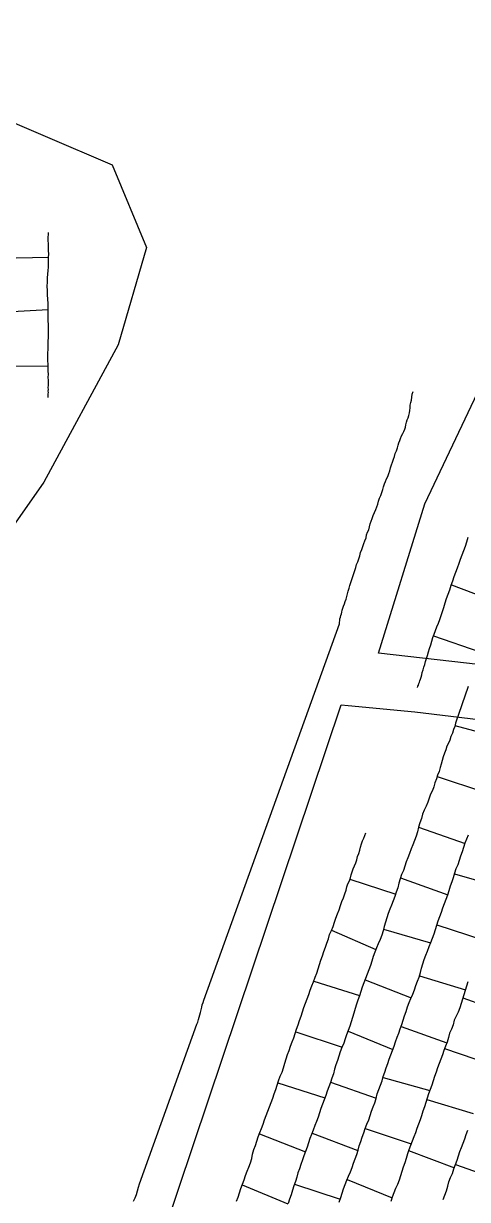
# Model space of a CAD drawing. Extents: x 703186 to 703989, y 1560402 to 1561368.
# Drawn here: x 703493.7 to 703534.8, y 1560635.9 to 1560744.7 of the extents above; entities that cross this region are included whole.
import ezdxf

# ---------------------------------------------------------------- set-up
doc = ezdxf.new("R2010")
doc.units = 0
for name, color, linetype in [('10124_2002_REAL', 30, 'Continuous'), ('AGROCAD PLL', 7, 'Continuous'), ('PANTE_2002', 7, 'Continuous')]:
    doc.layers.add(name, color=color, linetype=linetype)

msp = doc.modelspace()

# ---------------------------------------------------------------- linework, layer by layer
at = {"layer": '10124_2002_REAL'}
for points in [[(703495.9734, 1560710.1117), (703495.9741, 1560710.173), (703495.981, 1560710.2617), (703495.9789, 1560710.3465), (703495.985, 1560710.4657), (703495.9895, 1560710.5818), (703495.9852, 1560710.711), (703495.9896, 1560710.86), (703495.9852, 1560711.04), (703495.9871, 1560711.2487), (703495.988, 1560711.481), (703495.9899, 1560711.7211), (703495.9825, 1560711.9855), (703495.9878, 1560712.2733), (703495.9791, 1560712.5736), (703495.9653, 1560712.8778), (703495.9551, 1560713.1977), (703495.9515, 1560713.5319), (703495.9521, 1560713.8701), (703495.952, 1560714.2244), (703495.9594, 1560714.593), (703495.9687, 1560714.9543), (703495.9772, 1560715.3216), (703495.9878, 1560715.6949), (703495.9969, 1560716.0666), (703496.0006, 1560716.4564), (703495.994, 1560716.8627), (703495.9742, 1560717.2576), (703495.9718, 1560717.6599), (703495.9586, 1560718.0533), (703495.9623, 1560718.4468), (703495.9629, 1560718.8358), (703495.931, 1560719.2188), (703495.9084, 1560719.6286), (703495.9048, 1560720.0334), (703495.8922, 1560720.4218), (703495.8979, 1560720.811), (703495.9138, 1560721.1892), (703495.9387, 1560721.5425), (703495.9801, 1560721.876), (703496.0026, 1560722.1972), (703495.994, 1560722.4957), (703496.0103, 1560722.8068), (703496.0135, 1560723.1141), (703496.0251, 1560723.4011), (703496.0167, 1560723.7102), (703496.0034, 1560724.0255), (703495.9993, 1560724.3355), (703495.9651, 1560724.6459), (703495.9837, 1560724.9463), (703496.007, 1560725.2137), (703495.9987, 1560725.382)], [(703503.8583, 1560635.7706), (703504.008, 1560636.0763), (703504.1356, 1560636.405), (703504.2369, 1560636.7359), (703504.3198, 1560637.0734), (703504.4156, 1560637.391), (703509.7372, 1560652.1362), (703509.8347, 1560652.3449), (703509.883, 1560652.5685), (703509.9535, 1560652.7842), (703509.9952, 1560653.0123), (703510.0769, 1560653.2208), (703510.1352, 1560653.4728), (703510.1821, 1560653.7169), (703510.2367, 1560653.9359), (703510.308, 1560654.1597), (703510.3722, 1560654.3787), (703522.9186, 1560689.1949), (703522.9418, 1560689.3351), (703522.9575, 1560689.4767), (703522.9753, 1560689.6355), (703523.0284, 1560689.7999), (703523.0431, 1560689.957), (703523.1146, 1560690.1043), (703523.1461, 1560690.2754), (703523.189, 1560690.4507), (703523.2364, 1560690.6374), (703523.3017, 1560690.8333), (703523.3811, 1560691.041), (703523.4687, 1560691.2533), (703523.5419, 1560691.4772), (703523.6122, 1560691.7045), (703523.6683, 1560691.9524), (703523.7438, 1560692.2075), (703523.8204, 1560692.4765), (703523.9001, 1560692.7389), (703523.9809, 1560693.0124), (703524.065, 1560693.2921), (703524.1617, 1560693.5588), (703524.2437, 1560693.8366), (703524.3379, 1560694.1123), (703524.4279, 1560694.3917), (703524.5184, 1560694.6647), (703524.6143, 1560694.9335), (703524.7203, 1560695.2052), (703524.808, 1560695.4861), (703524.8818, 1560695.778), (703524.9913, 1560696.0533), (703525.0956, 1560696.3261), (703525.1774, 1560696.6094), (703525.2791, 1560696.8784), (703525.3874, 1560697.1466), (703525.433, 1560697.4119), (703525.5195, 1560697.6625), (703525.6426, 1560697.8919), (703525.7118, 1560698.1503), (703525.7588, 1560698.4255), (703525.8683, 1560698.6858), (703525.9549, 1560698.9462), (703526.0468, 1560699.2224), (703526.1735, 1560699.485), (703526.2841, 1560699.7545), (703526.3875, 1560700.0129), (703526.4688, 1560700.2642), (703526.545, 1560700.5331), (703526.6382, 1560700.8041), (703526.7586, 1560701.0714), (703526.8551, 1560701.3307), (703526.9313, 1560701.6033), (703527.0088, 1560701.866), (703527.0858, 1560702.1249), (703527.1855, 1560702.349), (703527.2931, 1560702.5904), (703527.392, 1560702.8319), (703527.4948, 1560703.0844), (703527.5783, 1560703.3505), (703527.6627, 1560703.6293), (703527.7433, 1560703.8976), (703527.8379, 1560704.1517), (703527.9427, 1560704.4144), (703528.0132, 1560704.6774), (703528.0942, 1560704.9432), (703528.1953, 1560705.2048), (703528.2907, 1560705.4601), (703528.375, 1560705.7148), (703528.4337, 1560705.9408), (703528.506, 1560706.1348), (703528.582, 1560706.3434), (703528.6793, 1560706.569), (703528.7833, 1560706.7825), (703528.8813, 1560706.9905), (703528.9619, 1560707.1912), (703529.03, 1560707.3876), (703529.0713, 1560707.612), (703529.1234, 1560707.8454), (703529.2043, 1560708.0544), (703529.2735, 1560708.2595), (703529.3432, 1560708.4688), (703529.3983, 1560708.6957), (703529.4481, 1560708.9231), (703529.4582, 1560709.1629), (703529.4845, 1560709.4189), (703529.5268, 1560709.6621), (703529.5981, 1560709.8914), (703529.6319, 1560710.1511), (703529.6693, 1560710.4269), (703529.7355, 1560710.6916)], [(703530.151, 1560683.3051), (703530.1904, 1560683.4132), (703530.2267, 1560683.5224), (703530.2774, 1560683.6541), (703530.3226, 1560683.7748), (703530.3642, 1560683.9074), (703530.4219, 1560684.0611), (703530.4864, 1560684.257), (703530.543, 1560684.469), (703530.5956, 1560684.6925), (703530.6781, 1560684.9187), (703530.7468, 1560685.165), (703530.8228, 1560685.4333), (703530.8921, 1560685.7077), (703530.9809, 1560685.9841), (703531.0883, 1560686.2698), (703531.1736, 1560686.5861), (703531.2542, 1560686.9182), (703531.3683, 1560687.2486), (703531.4793, 1560687.5755), (703531.5708, 1560687.9084), (703531.6831, 1560688.2348), (703531.8203, 1560688.5594), (703531.9477, 1560688.8991), (703532.0779, 1560689.2462), (703532.2099, 1560689.5922), (703532.3402, 1560689.9477), (703532.4544, 1560690.324), (703532.5736, 1560690.7114), (703532.7081, 1560691.1154), (703532.8454, 1560691.5264), (703532.9888, 1560691.9291), (703533.1267, 1560692.3428), (703533.2743, 1560692.7506), (703533.4271, 1560693.1572), (703533.5562, 1560693.5749), (703533.7089, 1560693.9815), (703533.8586, 1560694.3803), (703534.0062, 1560694.7844), (703534.1414, 1560695.1774), (703534.2891, 1560695.5753), (703534.4421, 1560695.9797), (703534.5825, 1560696.3793), (703534.7065, 1560696.7816), (703534.8464, 1560697.1928)], [(703534.8431, 1560683.404), (703533.6707, 1560679.9967), (703533.5886, 1560679.6911), (703533.4816, 1560679.4026), (703533.3781, 1560679.0752), (703533.2349, 1560678.7544), (703533.1364, 1560678.4336), (703533.0037, 1560678.14), (703532.8708, 1560677.8575), (703532.7636, 1560677.5379), (703532.6321, 1560677.2172), (703532.5322, 1560676.8783), (703532.4271, 1560676.5431), (703532.3355, 1560676.2132), (703532.2496, 1560675.8819), (703532.1466, 1560675.5232), (703532.0073, 1560675.181), (703531.8929, 1560674.8346), (703531.7563, 1560674.4866), (703531.6607, 1560674.1127), (703531.5266, 1560673.7556), (703531.3498, 1560673.4134), (703531.2181, 1560673.0676), (703531.106, 1560672.6951), (703530.938, 1560672.3121), (703530.751, 1560671.9448), (703530.6153, 1560671.5759), (703530.5079, 1560671.1794), (703530.3694, 1560670.7765), (703530.2273, 1560670.3715), (703530.1416, 1560669.9494), (703530.0256, 1560669.5337), (703529.8713, 1560669.1364), (703529.7053, 1560668.7504), (703529.5723, 1560668.3556), (703529.4211, 1560667.9487), (703529.2558, 1560667.5483), (703529.1096, 1560667.1631), (703528.9853, 1560666.7719), (703528.8431, 1560666.3694), (703528.6786, 1560665.9861), (703528.5387, 1560665.5952), (703528.4188, 1560665.1968), (703528.3213, 1560664.7682), (703528.1885, 1560664.3614), (703528.0601, 1560663.9543), (703527.8922, 1560663.5571), (703527.7368, 1560663.1714), (703527.5873, 1560662.7806), (703527.4447, 1560662.389), (703527.324, 1560661.9846), (703527.2025, 1560661.5808), (703527.0789, 1560661.1785), (703526.9604, 1560660.7739), (703526.8463, 1560660.3721), (703526.6927, 1560659.9838), (703526.5148, 1560659.5923), (703526.3473, 1560659.2123), (703526.203, 1560658.808), (703526.0588, 1560658.4105), (703525.9231, 1560657.9844), (703525.7843, 1560657.5767), (703525.6411, 1560657.1739), (703525.4926, 1560656.773), (703525.3412, 1560656.3736), (703525.1898, 1560655.9807), (703525.0434, 1560655.5797), (703524.904, 1560655.1819), (703524.7794, 1560654.7729), (703524.6348, 1560654.3772), (703524.4928, 1560653.9914), (703524.3815, 1560653.5871), (703524.2539, 1560653.1765), (703524.1188, 1560652.7762), (703524.0195, 1560652.3639), (703523.8978, 1560651.9596), (703523.7428, 1560651.5582), (703523.5859, 1560651.175), (703523.4427, 1560650.7856), (703523.3164, 1560650.3784), (703523.1501, 1560649.9837), (703523.0042, 1560649.5931), (703522.8794, 1560649.1958), (703522.7457, 1560648.7859), (703522.6065, 1560648.3946), (703522.478, 1560647.9881), (703522.3659, 1560647.5701), (703522.2289, 1560647.1611), (703522.087, 1560646.7577), (703521.9285, 1560646.3656), (703521.7812, 1560645.9623), (703521.651, 1560645.5586), (703521.514, 1560645.1607), (703521.363, 1560644.7572), (703521.2155, 1560644.3577), (703521.0802, 1560643.9595), (703520.9461, 1560643.546), (703520.8056, 1560643.1548), (703520.6557, 1560642.7656), (703520.5054, 1560642.3585), (703520.3525, 1560641.9573), (703520.1945, 1560641.5673), (703520.0607, 1560641.1686), (703519.9234, 1560640.7629), (703519.7851, 1560640.3621), (703519.6418, 1560639.9826), (703519.4988, 1560639.5852), (703519.3553, 1560639.1767), (703519.2297, 1560638.7817), (703519.088, 1560638.3888), (703518.987, 1560637.9929), (703518.8474, 1560637.5876), (703518.7175, 1560637.1887), (703518.5921, 1560636.7886), (703518.4571, 1560636.3724), (703518.3157, 1560635.9675), (703518.1672, 1560635.5726)], [(703513.4048, 1560635.767), (703513.5495, 1560636.1564), (703513.6804, 1560636.555), (703513.8043, 1560636.96), (703513.967, 1560637.3511), (703514.1021, 1560637.7507), (703514.2364, 1560638.1468), (703514.3791, 1560638.5377), (703514.536, 1560638.9315), (703514.6956, 1560639.3237), (703514.8066, 1560639.7277), (703514.8937, 1560640.1329), (703515.0124, 1560640.5451), (703515.1587, 1560640.9336), (703515.2872, 1560641.3256), (703515.4076, 1560641.7267), (703515.5656, 1560642.1286), (703515.7228, 1560642.5112), (703515.8615, 1560642.9062), (703516.0036, 1560643.3069), (703516.1533, 1560643.6955), (703516.3085, 1560644.1007), (703516.4578, 1560644.4978), (703516.5938, 1560644.9025), (703516.7491, 1560645.2977), (703516.8983, 1560645.6905), (703517.0486, 1560646.0948), (703517.162, 1560646.506), (703517.2948, 1560646.9211), (703517.4545, 1560647.3244), (703517.6116, 1560647.7215), (703517.7451, 1560648.1231), (703517.8689, 1560648.5335), (703517.9965, 1560648.9333), (703518.1286, 1560649.3395), (703518.2755, 1560649.7232), (703518.4047, 1560650.1282), (703518.5489, 1560650.5134), (703518.7032, 1560650.9006), (703518.8316, 1560651.2964), (703518.9619, 1560651.6912), (703519.0902, 1560652.0942), (703519.2333, 1560652.4964), (703519.3735, 1560652.8901), (703519.5174, 1560653.2824), (703519.6452, 1560653.6783), (703519.7944, 1560654.0892), (703519.9471, 1560654.4832), (703520.082, 1560654.8826), (703520.2231, 1560655.2831), (703520.3802, 1560655.6857), (703520.5344, 1560656.0756), (703520.6652, 1560656.4884), (703520.8261, 1560656.8832), (703520.9572, 1560657.2802), (703521.0882, 1560657.6796), (703521.2105, 1560658.0785), (703521.355, 1560658.4779), (703521.4766, 1560658.8715), (703521.6252, 1560659.2645), (703521.7679, 1560659.6582), (703521.8989, 1560660.0561), (703522.0158, 1560660.4399), (703522.1749, 1560660.8192), (703522.3381, 1560661.1938), (703522.4624, 1560661.5803), (703522.5842, 1560661.9643), (703522.7409, 1560662.3528), (703522.8895, 1560662.7408), (703523.0157, 1560663.1232), (703523.1499, 1560663.4884), (703523.288, 1560663.8494), (703523.4269, 1560664.1984), (703523.5386, 1560664.5344), (703523.6163, 1560664.8554), (703523.7157, 1560665.1473), (703523.8469, 1560665.4014), (703523.9392, 1560665.6851), (703524.0148, 1560665.9677), (703524.0979, 1560666.2531), (703524.2107, 1560666.5241), (703524.3251, 1560666.799), (703524.4352, 1560667.083), (703524.5253, 1560667.3626), (703524.6097, 1560667.6484), (703524.7106, 1560667.9455), (703524.8177, 1560668.2356), (703524.8863, 1560668.5298), (703524.9734, 1560668.8265), (703525.0738, 1560669.1005), (703525.1739, 1560669.3636), (703525.2698, 1560669.6143), (703525.3603, 1560669.8496)], [(703522.896, 1560635.6937), (703523.0422, 1560636.1083), (703523.1844, 1560636.5159), (703523.3152, 1560636.9185), (703523.4501, 1560637.3215), (703523.6021, 1560637.7117), (703523.761, 1560638.0997), (703523.9439, 1560638.4965), (703524.1058, 1560638.896), (703524.2142, 1560639.2989), (703524.3655, 1560639.6961), (703524.5253, 1560640.0923), (703524.6438, 1560640.494), (703524.7584, 1560640.8996), (703524.9055, 1560641.3041), (703525.0375, 1560641.7049), (703525.1689, 1560642.1028), (703525.301, 1560642.5034), (703525.4697, 1560642.8969), (703525.6365, 1560643.2898), (703525.7647, 1560643.6951), (703525.8938, 1560644.1034), (703526.0596, 1560644.4883), (703526.1912, 1560644.8832), (703526.311, 1560645.2879), (703526.4308, 1560645.699), (703526.5666, 1560646.0994), (703526.7365, 1560646.4926), (703526.8711, 1560646.8994), (703526.9848, 1560647.3063), (703527.1208, 1560647.7121), (703527.2495, 1560648.1161), (703527.3899, 1560648.5162), (703527.5285, 1560648.9217), (703527.6803, 1560649.3202), (703527.8405, 1560649.7189), (703527.9806, 1560650.1211), (703528.1172, 1560650.5246), (703528.2632, 1560650.9355), (703528.4128, 1560651.3245), (703528.5514, 1560651.7105), (703528.6937, 1560652.1143), (703528.824, 1560652.525), (703528.9605, 1560652.9231), (703529.0894, 1560653.3262), (703529.2206, 1560653.74), (703529.3707, 1560654.1432), (703529.5349, 1560654.5343), (703529.7088, 1560654.934), (703529.8655, 1560655.3274), (703530.0023, 1560655.7256), (703530.1485, 1560656.1222), (703530.2927, 1560656.5067), (703530.4158, 1560656.9149), (703530.5276, 1560657.3244), (703530.6362, 1560657.735), (703530.7766, 1560658.1353), (703530.9258, 1560658.5289), (703531.0718, 1560658.9176), (703531.2178, 1560659.3207), (703531.3784, 1560659.7186), (703531.5399, 1560660.1061), (703531.6926, 1560660.5011), (703531.8233, 1560660.9051), (703531.9411, 1560661.3143), (703532.0731, 1560661.7147), (703532.2025, 1560662.1172), (703532.3617, 1560662.5171), (703532.5068, 1560662.9187), (703532.6613, 1560663.3159), (703532.8061, 1560663.7167), (703532.9478, 1560664.126), (703533.0799, 1560664.5294), (703533.2138, 1560664.9348), (703533.3436, 1560665.3349), (703533.4778, 1560665.7291), (703533.5968, 1560666.1376), (703533.7373, 1560666.5386), (703533.9017, 1560666.9327), (703534.0306, 1560667.3378), (703534.1537, 1560667.7259), (703534.3001, 1560668.1186), (703534.4243, 1560668.5324), (703534.5697, 1560668.9156), (703534.721, 1560669.2866), (703534.8815, 1560669.6597)], [(703534.7989, 1560656.0641), (703534.6751, 1560655.6745), (703534.5672, 1560655.2748), (703534.4502, 1560654.8686), (703534.3088, 1560654.4764), (703534.1965, 1560654.0723), (703534.0773, 1560653.6658), (703533.9169, 1560653.2706), (703533.7258, 1560652.8793), (703533.5566, 1560652.5055), (703533.4385, 1560652.0956), (703533.2874, 1560651.6999), (703533.1188, 1560651.3142), (703533.0123, 1560650.9015), (703532.8901, 1560650.4966), (703532.7321, 1560650.1142), (703532.5947, 1560649.7099), (703532.4663, 1560649.3046), (703532.3075, 1560648.9027), (703532.1389, 1560648.5107), (703532.0117, 1560648.0967), (703531.8667, 1560647.6988), (703531.7373, 1560647.3084), (703531.5941, 1560646.915), (703531.4625, 1560646.5109), (703531.321, 1560646.1041), (703531.1749, 1560645.705), (703531.0454, 1560645.2999), (703530.9228, 1560644.8915), (703530.7954, 1560644.4926), (703530.6561, 1560644.0911), (703530.5212, 1560643.6815), (703530.3929, 1560643.2853), (703530.2514, 1560642.8967), (703530.0868, 1560642.5099), (703529.952, 1560642.1083), (703529.8092, 1560641.7156), (703529.6608, 1560641.3192), (703529.5052, 1560640.9215), (703529.3556, 1560640.533), (703529.208, 1560640.1438), (703529.0949, 1560639.7364), (703528.9755, 1560639.3266), (703528.832, 1560638.9186), (703528.6886, 1560638.5247), (703528.5725, 1560638.127), (703528.4434, 1560637.7216), (703528.2862, 1560637.3175), (703528.109, 1560636.9418), (703527.9639, 1560636.5421), (703527.8181, 1560636.1415), (703527.6881, 1560635.7418)], [(703532.5269, 1560635.9264), (703532.6826, 1560636.3284), (703532.8234, 1560636.7423), (703532.9514, 1560637.1477), (703533.0599, 1560637.557), (703533.2172, 1560637.962), (703533.3992, 1560638.3469), (703533.5253, 1560638.7538), (703533.6763, 1560639.1592), (703533.8179, 1560639.5603), (703533.9315, 1560639.9692), (703534.0715, 1560640.3564), (703534.2327, 1560640.7417), (703534.3789, 1560641.1377), (703534.5196, 1560641.535), (703534.6513, 1560641.9436), (703534.8149, 1560642.3392)]]:
    msp.add_lwpolyline(points, dxfattribs=at)
at = {"layer": 'AGROCAD PLL', "color": 3, "true_color": 0x00ff00}
for points in [[(703491.5091, 1560723.0271), (703496.0134, 1560723.1058)], [(703491.5091, 1560723.0271), (703496.0132, 1560723.1058)], [(703491.4354, 1560713.0385), (703495.9596, 1560713.0558)], [(703531.6288, 1560688.0769), (703535.9136, 1560686.6027)], [(703533.6118, 1560679.7774), (703537.9784, 1560678.6042)], [(703531.9688, 1560675.0645), (703536.2596, 1560673.6474)], [(703533.578, 1560666.0731), (703537.8751, 1560664.8213)], [(703523.8953, 1560665.5502), (703528.129, 1560664.1728)], [(703522.1912, 1560660.8567), (703526.296, 1560659.0684)], [(703527.0082, 1560660.9371), (703531.3562, 1560659.6636)], [(703531.9518, 1560661.3466), (703536.184, 1560659.9514)], [(703528.6268, 1560651.9244), (703532.8632, 1560650.4315)], [(703518.8748, 1560651.4271), (703523.1621, 1560650.0122)], [(703523.7203, 1560651.5032), (703527.8701, 1560649.804)], [(703532.6565, 1560649.8918), (703536.9065, 1560648.4475)], [(703522.0943, 1560646.7785), (703526.313, 1560645.2946)], [(703522.0943, 1560646.7785), (703526.313, 1560645.2946)], [(703526.9585, 1560647.2123), (703531.2842, 1560646.0035)], [(703531.0076, 1560645.1741), (703535.2892, 1560643.8888)], [(703520.3979, 1560642.0763), (703524.6343, 1560640.4618)], [(703525.3005, 1560642.5018), (703529.5724, 1560641.0932)], [(703529.3303, 1560640.4662), (703533.5649, 1560638.8602)], [(703533.6768, 1560639.1607), (703537.9561, 1560637.65)], [(703523.6357, 1560637.7937), (703527.8007, 1560636.088)]]:
    msp.add_lwpolyline(points, dxfattribs=at)
at = {"layer": 'AGROCAD PLL', "color": 5, "true_color": 0x0000ff}
for points in [[(703491.5204, 1560718.0325), (703495.9607, 1560718.2739)], [(703520.5534, 1560656.1356), (703524.786, 1560654.7945)], [(703530.3278, 1560656.623), (703534.5846, 1560655.3393)], [(703534.3481, 1560654.5854), (703538.4621, 1560653.1021)], [(703518.7704, 1560637.3512), (703522.9953, 1560635.9754)]]:
    msp.add_lwpolyline(points, dxfattribs=at)
at = {"layer": 'AGROCAD PLL', "color": 1, "true_color": 0xff0000}
for points in [[(703533.2895, 1560692.791), (703537.61, 1560691.1674)], [(703530.2329, 1560670.3876), (703534.5531, 1560668.8718)], [(703528.5694, 1560665.6811), (703532.9441, 1560664.1154)], [(703528.5694, 1560665.6811), (703532.9443, 1560664.1154)], [(703525.2918, 1560656.2455), (703529.5633, 1560654.5995)], [(703517.227, 1560646.7091), (703521.5688, 1560645.32)], [(703515.5198, 1560642.0121), (703519.7763, 1560640.3388)], [(703513.9359, 1560637.2763), (703518.1493, 1560635.5235)]]:
    msp.add_lwpolyline(points, dxfattribs=at)
at = {"layer": 'PANTE_2002'}
for points in [[(703868.1576, 1560647.6616), (703526.529, 1560686.4607), (703530.8351, 1560700.2882), (703542.5826, 1560725.0532), (703543.0589, 1560729.9745), (703543.0589, 1560733.7845), (703542.9001, 1560737.4358), (703541.4713, 1560741.087), (703534.8338, 1560747.3276)], [(703489.4695, 1560736.9551), (703501.905, 1560731.6634), (703505.08, 1560723.9904), (703502.4341, 1560714.9946), (703495.5549, 1560702.2946), (703487.9151, 1560691.4135)], [(703499.8258, 1560612.4728), (703523.0763, 1560681.6796), (703523.7257, 1560681.6202), (703529.902, 1560681.0554), (703961.7243, 1560629.0467)]]:
    msp.add_lwpolyline(points, dxfattribs=at)

doc.saveas('drawing.dxf')
